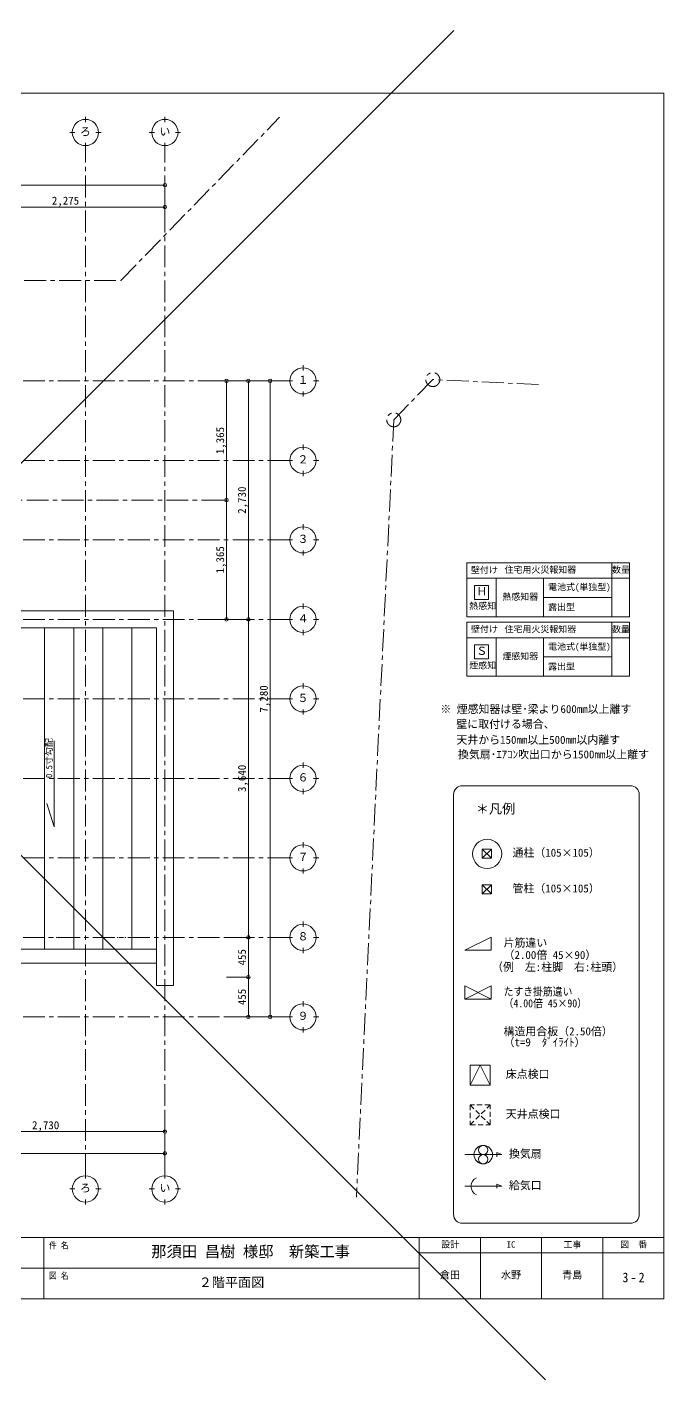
# Model space of a CAD drawing. Units: millimetres at full size, sheet at 1:50. Extents: x -16792 to 54909, y -26252 to 25759.
# Drawn here: x 25812 to 33102, y 9086 to 24573 of the extents above; entities that cross this region are included whole.
import ezdxf
from ezdxf.enums import TextEntityAlignment as Align

# ---------------------------------------------------------------- set-up
doc = ezdxf.new("R2010")
doc.units = ezdxf.units.MM
doc.header["$LTSCALE"] = 50
doc.header["$PDMODE"] = 32
doc.header["$PDSIZE"] = 40
for name, pattern in [('CHAIN1', [8, 5, -1, 1, -1]), ('CHAIN2', [12, 9, -1, 1, -1]), ('DASHED1', [1.8, 1.2, -0.6]), ('DOTTED', [1.75, 0.25, -1.5])]:
    doc.linetypes.add(name, pattern=pattern)
for name, color, linetype, lineweight in [('3-1_通り芯・通り番号', 7, 'Continuous', 13), ('3-3_仕上線(黄)', 3, 'Continuous', 20), ('3-4_下地・間柱(水色)', 4, 'Continuous', 5), ('3-A_文字', 7, 'Continuous', 13), ('3-D_断熱・その他ｸﾞﾚｰ', 1, 'Continuous', 9), ('3-F_寸法・方位', 7, 'Continuous', 13), ('F-F_図面枠（共通）', 7, 'Continuous', 13)]:
    doc.layers.add(name, color=color, linetype=linetype, lineweight=lineweight)
doc.styles.add('ＭＳ ゴシック', font='')
doc.styles.get('ＭＳ ゴシック').set_extended_font_data('MS Gothic')

msp = doc.modelspace()

# ---------------------------------------------------------------- linework, layer by layer
at = {"layer": '3-1_通り芯・通り番号'}
for p, q in [((26479.52, 23546.06), (26479.52, 23486.06)), ((27389.52, 23546.06), (27389.52, 23486.06)), ((26299.52, 23366.06), (26359.52, 23366.06)), ((26479.52, 23246.06), (26479.52, 23186.06)), ((26599.52, 23366.06), (26659.52, 23366.06)), ((27209.52, 23366.06), (27269.52, 23366.06)), ((27389.52, 23246.06), (27389.52, 23186.06)), ((27509.52, 23366.06), (27569.52, 23366.06)), ((28970.4, 20702.55), (28970.4, 20642.55)), ((28850.4, 20522.55), (28790.4, 20522.55)), ((29150.4, 20522.55), (29090.4, 20522.55)), ((28970.4, 20402.55), (28970.4, 20342.55)), ((28970.4, 19792.55), (28970.4, 19732.55)), ((28850.4, 19612.55), (28790.4, 19612.55)), ((29150.4, 19612.55), (29090.4, 19612.55)), ((28970.4, 19492.55), (28970.4, 19432.55)), ((28970.4, 18882.55), (28970.4, 18822.55)), ((28850.4, 18702.55), (28790.4, 18702.55)), ((29150.4, 18702.55), (29090.4, 18702.55)), ((28970.4, 18582.55), (28970.4, 18522.55)), ((28970.4, 17972.55), (28970.4, 17912.55)), ((28850.4, 17792.55), (28790.4, 17792.55)), ((28970.4, 17672.55), (28970.4, 17612.55)), ((29150.4, 17792.55), (29090.4, 17792.55)), ((28970.4, 17062.55), (28970.4, 17002.55)), ((28850.4, 16882.55), (28790.4, 16882.55)), ((29150.4, 16882.55), (29090.4, 16882.55)), ((28970.4, 16762.55), (28970.4, 16702.55)), ((28970.4, 16152.55), (28970.4, 16092.55)), ((28850.4, 15972.55), (28790.4, 15972.55)), ((29150.4, 15972.55), (29090.4, 15972.55)), ((28970.4, 15852.55), (28970.4, 15792.55)), ((28970.4, 15242.55), (28970.4, 15182.55)), ((28850.4, 15062.55), (28790.4, 15062.55)), ((29150.4, 15062.55), (29090.4, 15062.55)), ((28970.4, 14942.55), (28970.4, 14882.55)), ((28970.4, 14332.55), (28970.4, 14272.55)), ((28850.4, 14152.55), (28790.4, 14152.55)), ((29150.4, 14152.55), (29090.4, 14152.55)), ((28970.4, 14032.55), (28970.4, 13972.55)), ((28970.4, 13422.55), (28970.4, 13362.55)), ((28850.4, 13242.55), (28790.4, 13242.55)), ((29150.4, 13242.55), (29090.4, 13242.55)), ((28970.4, 13122.55), (28970.4, 13062.55)), ((26479.52, 11392.55), (26479.52, 11452.55)), ((27389.52, 11392.55), (27389.52, 11452.55)), ((26359.52, 11272.55), (26299.52, 11272.55)), ((26479.52, 11092.55), (26479.52, 11152.55)), ((26659.52, 11272.55), (26599.52, 11272.55)), ((27269.52, 11272.55), (27209.52, 11272.55)), ((27389.52, 11092.55), (27389.52, 11152.55)), ((27569.52, 11272.55), (27509.52, 11272.55))]:
    msp.add_line(p, q, dxfattribs=at)
at = {"layer": '3-1_通り芯・通り番号', "color": 1, "linetype": 'CHAIN1', "lineweight": 9}
for p, q in [((26479.52, 11422.55), (26479.52, 23216.06)), ((27389.52, 11422.55), (27389.52, 23216.06)), ((14565.29, 20522.55), (28820.4, 20522.55)), ((30009.09, 20077.15), (29580.87, 11179.14)), ((14565.29, 19612.55), (28820.4, 19612.55)), ((24207.02, 19157.55), (27874.19, 19157.55)), ((14565.29, 18702.55), (28820.4, 18702.55)), ((14565.29, 17792.55), (28820.4, 17792.55)), ((14565.29, 16882.55), (28820.4, 16882.55)), ((14565.29, 15972.55), (28820.4, 15972.55)), ((14565.29, 15062.55), (28820.4, 15062.55)), ((14565.29, 14152.55), (28820.4, 14152.55)), ((14565.29, 13242.55), (28820.4, 13242.55))]:
    msp.add_line(p, q, dxfattribs=at)
for points in [[(14579.52, 21672.54), (26886.54, 21672.55), (28701.75, 23539.8)], [(31666.96, 20479.47), (30456.17, 20537.4), (30009.09, 20077.15)]]:
    msp.add_lwpolyline(points, dxfattribs=at)
at = {"layer": '3-1_通り芯・通り番号'}
for centre in [(26479.52, 23366.06), (27389.52, 23366.06), (28970.4, 20522.55), (28970.4, 19612.55), (28970.4, 18702.55), (28970.4, 17792.55), (28970.4, 16882.55), (28970.4, 15972.55), (28970.4, 15062.55), (28970.4, 14152.55), (28970.4, 13242.55), (26479.52, 11272.55), (27389.52, 11272.55)]:
    msp.add_circle(centre, 150, dxfattribs=at)
at = {"layer": '3-1_通り芯・通り番号', "color": 1, "linetype": 'CHAIN1', "lineweight": 9}
for centre in [(30456.17, 20537.4), (30009.09, 20077.15)]:
    msp.add_circle(centre, 80, dxfattribs=at)
at = {"layer": '3-3_仕上線(黄)', "color": 7, "lineweight": 13}
for p, q in [((24756.02, 17889.05), (27486.02, 17889.05)), ((27293.02, 14017.55), (24756.02, 14017.55)), ((27293.02, 13857.55), (24756.02, 13857.55))]:
    msp.add_line(p, q, dxfattribs=at)
for points in [[(27486.02, 17889.05), (27486.02, 13601.05), (27293.02, 13601.05)], [(24756.02, 17696.05), (27293.02, 17696.05), (27293.02, 13601.05)]]:
    msp.add_lwpolyline(points, dxfattribs=at)
at = {"layer": '3-4_下地・間柱(水色)', "linetype": 'DOTTED'}
msp.add_line((27293.02, 14152.55), (24756.02, 14152.55), dxfattribs=at)
at = {"layer": '3-A_文字'}
for p, q in [((26120.71, 16402), (26120.71, 15416.24)), ((26120.71, 15416.24), (26039.01, 15683.1))]:
    msp.add_line(p, q, dxfattribs=at)
at = {"layer": '3-D_断熱・その他ｸﾞﾚｰ', "color": 4, "lineweight": 5}
for p, q in [((26012.52, 17696.05), (26012.52, 14017.55)), ((26345.52, 17696.05), (26345.52, 14017.55)), ((26678.52, 17696.05), (26678.52, 14017.55)), ((27011.52, 17696.05), (27011.52, 14017.55))]:
    msp.add_line(p, q, dxfattribs=at)
at = {"layer": '3-F_寸法・方位'}
for p, q in [((17379.52, 22762.96), (27389.52, 22762.96)), ((27389.52, 22762.96), (27389.52, 22512.96)), ((25114.52, 22512.96), (27389.52, 22512.96)), ((27389.52, 22512.96), (27389.52, 22262.96)), ((28094.52, 20522.55), (27844.52, 20522.55)), ((28344.52, 20522.55), (28094.52, 20522.55)), ((28094.52, 20522.55), (28094.52, 19157.55)), ((28594.52, 20522.55), (28344.52, 20522.55)), ((28344.52, 17792.55), (28344.52, 20522.55)), ((28594.52, 13242.55), (28594.52, 20522.55)), ((28094.52, 19157.55), (27844.52, 19157.55)), ((28094.52, 19157.55), (28094.52, 17792.55)), ((28094.52, 17792.55), (27844.52, 17792.55)), ((28344.52, 17792.55), (28094.52, 17792.55)), ((28344.52, 14152.55), (28344.52, 17792.55)), ((28344.52, 14152.55), (28094.52, 14152.55)), ((28344.52, 14152.55), (28344.52, 13697.55)), ((28344.52, 13697.55), (28094.52, 13697.55)), ((28344.52, 13697.55), (28344.52, 13242.55)), ((28344.52, 13242.55), (28094.52, 13242.55)), ((28594.52, 13242.55), (28344.52, 13242.55)), ((27389.52, 11929.12), (27389.52, 12179.12)), ((27389.52, 11679.12), (27389.52, 11929.12)), ((17379.52, 11679.12), (27389.52, 11679.12))]:
    msp.add_line(p, q, dxfattribs=at)
msp.add_lwpolyline([(24659.52, 11929.12), (27389.52, 11929.12), (27389.52, 12179.12)], dxfattribs=at)
for p in [(27389.52, 22762.96), (27389.52, 22512.96), (28094.52, 20522.55), (28344.52, 20522.55), (28594.52, 20522.55), (28094.52, 19157.55), (28094.52, 17792.55), (28344.52, 17792.55), (28344.52, 14152.55), (28344.52, 13697.55), (28344.52, 13242.55), (28594.52, 13242.55), (27389.52, 11929.12), (27389.52, 11679.12)]:
    msp.add_point(p, dxfattribs=at)
at = {"layer": 'F-F_図面枠（共通）'}
for p, q in [((30696.59, 24535.48), (15925.66, 9764.56)), ((16258.83, 24573.08), (31745.99, 9085.93)), ((13301.73, 23815.61), (33101.73, 23815.61)), ((33101.73, 23815.61), (33101.73, 10015.61)), ((30847.32, 18441.29), (30847.32, 17822.19)), ((32707.08, 18441.29), (30847.32, 18441.29)), ((32507.08, 18441.29), (32507.08, 17822.19)), ((32707.08, 18441.29), (32707.08, 17822.19)), ((32707.08, 18264.4), (30847.32, 18264.4)), ((30934.92, 18181.26), (30934.92, 18021.26)), ((30934.92, 18181.26), (31094.92, 18181.26)), ((31094.92, 18181.26), (31094.92, 18021.26)), ((31182.52, 18264.4), (31182.52, 17822.19)), ((31722.49, 18264.4), (31722.49, 17822.19)), ((31094.92, 18021.26), (30934.92, 18021.26)), ((32507.08, 18043.29), (31722.49, 18043.29)), ((30847.32, 17822.19), (32707.08, 17822.19)), ((32707.08, 17759.93), (30847.32, 17759.93)), ((30847.32, 17759.93), (30847.32, 17140.83)), ((32507.08, 17759.93), (32507.08, 17140.83)), ((32707.08, 17759.93), (32707.08, 17140.83)), ((32707.08, 17583.04), (30847.32, 17583.04)), ((31182.52, 17583.04), (31182.52, 17140.83)), ((31722.49, 17583.04), (31722.49, 17140.83)), ((30934.92, 17499.9), (31094.92, 17499.9)), ((30934.92, 17499.9), (30934.92, 17339.9)), ((32507.08, 17361.93), (31722.49, 17361.93)), ((30847.32, 17140.83), (32707.08, 17140.83)), ((32718.94, 15887.34), (30793.87, 15887.34)), ((30693.87, 15787.34), (30693.87, 10979.65)), ((32818.94, 10979.65), (32818.94, 15787.34)), ((31021.85, 15163.61), (31126.85, 15058.61)), ((31021.85, 15058.61), (31126.85, 15163.61)), ((31021.85, 14754.12), (31126.85, 14649.12)), ((31021.85, 14649.12), (31126.85, 14754.12)), ((31111.42, 12688.76), (30883.92, 12688.76)), ((31111.42, 12461.26), (31111.42, 12688.76)), ((30793.87, 10879.65), (32718.94, 10879.65)), ((13301.73, 10715.61), (33101.73, 10715.61)), ((26001.73, 10715.61), (26001.73, 10015.61)), ((30301.73, 10715.61), (30301.73, 10015.61)), ((31001.73, 10715.61), (31001.73, 10015.61)), ((31701.73, 10715.61), (31701.73, 10015.61)), ((32401.73, 10715.61), (32401.73, 10015.61)), ((30301.73, 10540.61), (33101.73, 10540.61)), ((24801.73, 10365.61), (30301.73, 10365.61)), ((13301.73, 10015.61), (33101.73, 10015.61))]:
    msp.add_line(p, q, dxfattribs=at)
at = {"layer": 'F-F_図面枠（共通）', "linetype": 'DASHED1'}
for p, q in [((30883.92, 12233.76), (31111.42, 12006.26)), ((30883.92, 12006.26), (31111.42, 12233.76))]:
    msp.add_line(p, q, dxfattribs=at)
at = {"layer": 'F-F_図面枠（共通）'}
for points in [[(31094.92, 17499.9), (31094.92, 17339.9), (30934.92, 17339.9)], [(30822.48, 13445.77), (31122.48, 13595.77), (31122.48, 13445.77)], [(30883.92, 12688.76), (30883.92, 12461.26), (31111.42, 12461.26)], [(30821.09, 11665.01), (31245.75, 11665.01), (31189.83, 11688.66), (31189.83, 11641.79)], [(30821.09, 11303.05), (31245.75, 11303.05), (31189.83, 11326.7), (31189.83, 11279.82)]]:
    msp.add_lwpolyline(points, dxfattribs=at)
for points in [[(31021.85, 15058.61), (31126.85, 15058.61), (31126.85, 15163.61), (31021.85, 15163.61)], [(31021.85, 14649.12), (31126.85, 14649.12), (31126.85, 14754.12), (31021.85, 14754.12)], [(31122.48, 14005.21), (31122.48, 14155.21), (30822.48, 14005.21)], [(30822.48, 13445.77), (30822.48, 13595.77), (31122.48, 13445.77)]]:
    msp.add_lwpolyline(points, close=True, dxfattribs=at)
at = {"layer": 'F-F_図面枠（共通）', "linetype": 'CHAIN2'}
msp.add_lwpolyline([(30883.92, 12461.26), (30997.67, 12688.76), (31111.42, 12461.26)], dxfattribs=at)
at = {"layer": 'F-F_図面枠（共通）', "linetype": 'DASHED1'}
msp.add_lwpolyline([(31111.42, 12006.26), (31111.42, 12233.76), (30883.92, 12233.76), (30883.92, 12006.26)], close=True, dxfattribs=at)
at = {"layer": 'F-F_図面枠（共通）'}
for centre, radius in [((31078.03, 15107.87), 167.32), ((31033.42, 11665.01), 106.17), ((31033.42, 11718.09), 53.08), ((31033.42, 11611.93), 53.08)]:
    msp.add_circle(centre, radius, dxfattribs=at)
for centre, radius, start, end in [((30793.87, 15787.34), 100, 90.00002, 180), ((32718.94, 15787.34), 100, 0.00002, 90), ((30999.21, 11303.05), 106.17, 113.4596, 246.5404), ((30793.87, 10979.65), 100, 180, 269.99998), ((32718.94, 10979.65), 100, 270, 359.99998)]:
    msp.add_arc(centre, radius, start, end, dxfattribs=at)

# ---------------------------------------------------------------- texts
at = {"layer": '3-A_文字', "style": 'ＭＳ ゴシック'}
for s, p in [('ろ', (26417.02, 23303.56)), ('い', (27327.02, 23303.56)), ('１', (28907.9, 20460.05)), ('２', (28907.9, 19550.05)), ('３', (28907.9, 18640.05)), ('４', (28907.9, 17730.05)), ('５', (28907.9, 16820.05)), ('６', (28907.9, 15910.05)), ('７', (28907.9, 15000.05)), ('８', (28907.9, 14090.05)), ('９', (28907.9, 13180.05)), ('ろ', (26417.02, 11210.05)), ('い', (27327.02, 11210.05))]:
    msp.add_text(s, height=91.64, dxfattribs=at).set_placement(p, align=Align.BOTTOM_LEFT)
msp.add_text('0.5寸勾配', height=73.31, rotation=90, dxfattribs=at).set_placement((26121.02, 15975.72), align=Align.BOTTOM_LEFT)
at = {"layer": '3-F_寸法・方位', "style": 'ＭＳ ゴシック'}
for s, p in [('2,275', (26095.77, 22512.96)), ('2,730', (25868.27, 11929.12))]:
    msp.add_text(s, height=91.64, dxfattribs=at).set_placement(p, align=Align.BOTTOM_LEFT)
for s, p in [('1,365', (28094.52, 19683.8)), ('2,730', (28344.52, 19001.3)), ('1,365', (28094.52, 18318.8)), ('7,280', (28594.52, 16726.3)), ('3,640', (28344.52, 15816.3)), ('455', (28344.52, 13831.3)), ('455', (28344.52, 13376.3))]:
    msp.add_text(s, height=91.64, rotation=90, dxfattribs=at).set_placement(p, align=Align.BOTTOM_LEFT)
at = {"layer": 'F-F_図面枠（共通）', "style": 'ＭＳ ゴシック'}
for s, height, p in [('壁付け', 73.31, (30892.84, 18299.26)), ('住宅用火災報知器', 73.31, (31277.2, 18302.84)), ('数量', 73.31, (32507.08, 18302.84)), ('Ｈ', 91.64, (30954.22, 18040.06)), ('電池式(単独型)', 73.31, (31776.02, 18103.85)), ('熱感知', 73.31, (30873.3, 17888.58)), ('熱感知器', 73.31, (31252.5, 17993.29)), ('露出型', 73.31, (31776.02, 17876.04)), ('壁付け', 73.31, (30892.84, 17621.74)), ('住宅用火災報知器', 73.31, (31277.2, 17621.48)), ('数量', 73.31, (32507.08, 17621.48)), ('電池式(単独型)', 73.31, (31776.02, 17422.49)), ('Ｓ', 91.64, (30954.22, 17358.7)), ('煙感知器', 73.31, (31252.5, 17311.93)), ('煙感知', 73.31, (30873.3, 17207.22)), ('露出型', 73.31, (31776.02, 17194.68)), ('※ 煙感知器は壁･梁より600mm以上離す', 91.64, (30542.39, 16692.12)), ('壁に取付ける場合、', 91.64, (30725.27, 16521.08)), ('天井から150mm以上500mm以内離す', 91.64, (30726.37, 16340.37)), ('換気扇･ｴｱｺﾝ吹出口から1500mm以上離す', 91.64, (30744.24, 16173.27)), ('＊凡例', 110, (30948.82, 15536.62)), ('通柱（105×105）', 91.64, (31368.15, 15048.61)), ('管柱（105×105）', 91.64, (31368.15, 14639.12)), ('片筋違い', 91.64, (31266.29, 14017.71)), ('（2.00倍 45×90）', 91.64, (31266.29, 13877.49)), ('（例\u3000左:柱脚\u3000右:柱頭）', 91.64, (31134.32, 13739.83)), ('構造用合板（2.50倍）', 91.64, (31266.29, 13003.27)), ('（t=9\u3000ﾀﾞｲﾗｲﾄ）', 91.64, (31266.29, 12878.27)), ('床点検口', 91.64, (31291.48, 12512.51)), ('天井点検口', 91.64, (31291.48, 12057.51)), ('換気扇', 91.64, (31327.22, 11602.51)), ('給気口', 91.64, (31327.22, 11240.55)), ('那須田 昌樹 様邸\u3000新築工事', 128.3, (27232.98, 10453.11)), ('設計', 73.31, (30551.73, 10578.11)), ('IC', 73.31, (31301.73, 10578.11)), ('工事', 73.31, (31951.73, 10578.11)), ('図\u3000番', 73.31, (32601.73, 10578.11)), ('倉田', 84.31, (30536.73, 10220.61)), ('水野', 84.31, (31236.73, 10220.61)), ('青島', 84.31, (31936.73, 10220.61))]:
    msp.add_text(s, height=height, dxfattribs=at).set_placement(p, align=Align.BOTTOM_LEFT)
for s, height, width, p in [('たすき掛筋違い', 91.64, 0.9, (31266.29, 13458.27)), ('（4.00倍 45×90）', 91.64, 0.9, (31266.29, 13324.26)), ('件 名', 73.31, 0.85, (26063.95, 10568.25)), ('図 名', 73.31, 0.85, (26064.3, 10221.49))]:
    msp.add_text(s, height=height, dxfattribs=dict(at, width=width)).set_placement(p, align=Align.BOTTOM_LEFT)
at = {"layer": 'F-F_図面枠（共通）', "color": 3, "style": 'ＭＳ ゴシック'}
msp.add_text('２階平面図', height=110, dxfattribs=at).set_placement((27776.73, 10115.61), align=Align.BOTTOM_LEFT)
at = {"layer": 'F-F_図面枠（共通）', "color": 3, "insert": (32626.73, 10203.11), "char_height": 110, "attachment_point": 7, "style": 'ＭＳ ゴシック'}
msp.add_mtext('\\T1.38;\\W0.9;3-2', dxfattribs=at)

doc.saveas('drawing.dxf')
